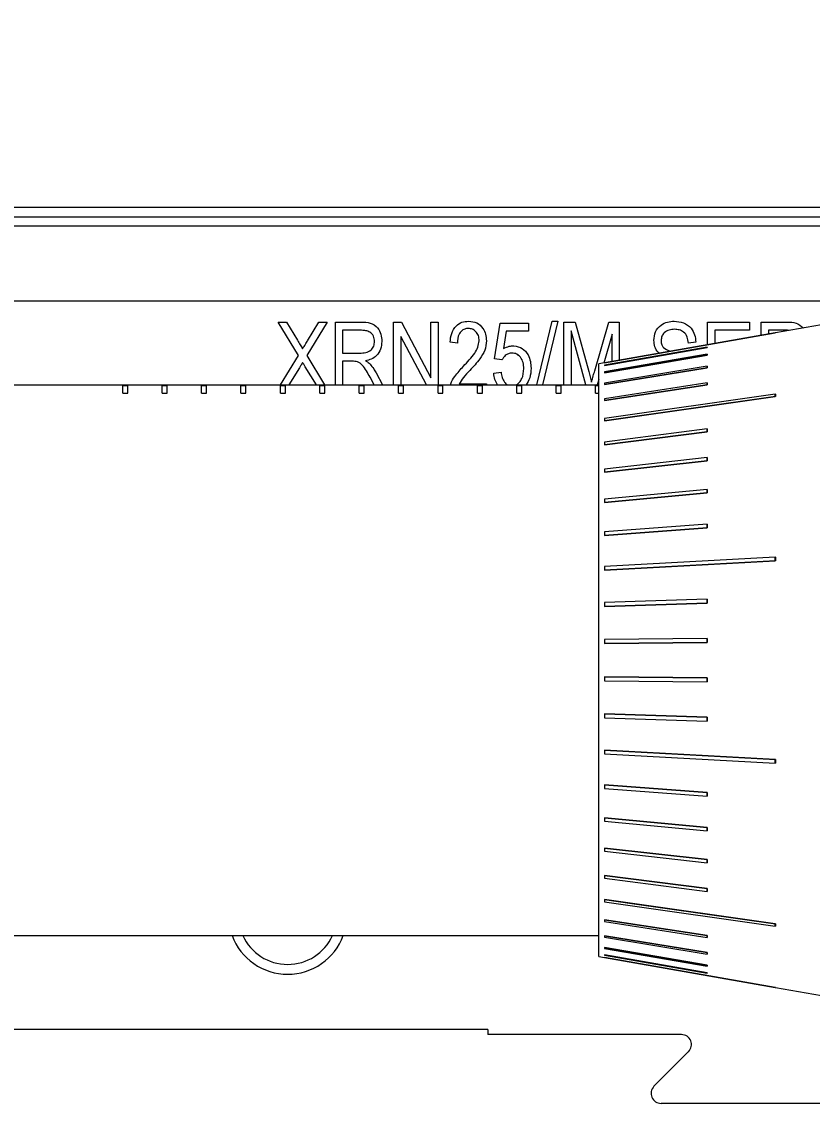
# Model space of a CAD drawing. Header units: millimetres. Extents: x 2 to 278, y 1 to 215.
# Drawn here: x 49.8 to 59.83, y 37.09 to 50.81 of the extents above; entities that cross this region are included whole.
import ezdxf

# ---------------------------------------------------------------- set-up
doc = ezdxf.new("R2010")
doc.units = ezdxf.units.MM
doc.styles.add('SLDTEXTSTYLE0', font='TXT', dxfattribs={"width": 0.75})
doc.dimstyles.new('SLDDIMSTYLE0', dxfattribs={"dimtxt": 2.116667, "dimasz": 3.175, "dimexe": 0, "dimexo": 0.0625, "dimgap": 0.529167, "dimtad": 0, "dimtih": 1, "dimtoh": 1, "dimdec": 1, "dimlfac": 2, "dimrnd": 1e-09, "dimzin": 12, "dimdsep": 46, "dimtxsty": 'SLDTEXTSTYLE0', "dimsah": 1, "dimcen": 0, "dimadec": 0, "dimazin": 3, "dimtfac": 1, "dimtdec": 1, "dimtofl": 0, "dimtmove": 0, "dimatfit": 3, "dimfxl": 1, "dimfrac": 2, "dimtolj": 1, "dimtzin": 12, "dimarcsym": 0})

# ---------------------------------------------------------------- blocks, each defined once
blk = doc.blocks.new('_D_24')
at = {"color": 8, "linetype": 'Continuous', "lineweight": 0}
for p, q in [((32.114, 46.05), (42.237, 63.583)), ((42.237, 63.583), (46.047, 63.583))]:
    blk.add_line(p, q, dxfattribs=at)
at = {"color": 8, "linetype": 'Continuous', "lineweight": 18}
blk.add_solid([(32.114, 46.05), (34.142, 48.545), (33.262, 49.053)], dxfattribs=at)
at = {"color": 8, "linetype": 'Continuous', "lineweight": 18, "char_height": 2.11667, "attachment_point": 1, "style": 'SLDTEXTSTYLE0'}
for s, insert in [('SIDE MICROMETER CLAMP', (46.841, 64.63)), ('SECURING SCREWS', (46.841, 61.267)), ('2.0mm [5/64in] HEX', (46.841, 57.904))]:
    blk.add_mtext(s, dxfattribs=dict(at, insert=insert))

msp = doc.modelspace()

# ---------------------------------------------------------------- linework, layer by layer
at = {"color": 7, "linetype": 'Continuous', "lineweight": 18}
for p, q in [((28.586, 48.458), (62.521, 48.458)), ((62.538, 48.331), (28.569, 48.331)), ((28.569, 48.22), (62.538, 48.22)), ((28.569, 47.268), (62.538, 47.268)), ((53.053, 46.998), (53.158, 46.998)), ((53.312, 46.573), (53.053, 46.998)), ((53.158, 46.998), (53.298, 46.768)), ((53.676, 46.998), (53.417, 46.572)), ((53.427, 46.761), (53.571, 46.998)), ((53.571, 46.998), (53.676, 46.998)), ((53.78, 46.998), (54.107, 46.998)), ((53.78, 46.201), (53.78, 46.998)), ((54.519, 46.998), (54.617, 46.998)), ((54.519, 46.201), (54.519, 46.998)), ((54.617, 46.998), (54.992, 46.289)), ((54.992, 46.998), (55.085, 46.998)), ((54.992, 46.289), (54.992, 46.998)), ((55.085, 46.998), (55.085, 46.201)), ((55.8, 46.531), (55.87, 46.986)), ((55.87, 46.986), (56.228, 46.986)), ((56.228, 46.986), (56.228, 46.882)), ((56.335, 46.201), (56.532, 47.009)), ((56.603, 47.009), (56.406, 46.201)), ((56.532, 47.009), (56.603, 47.009)), ((56.678, 46.998), (56.822, 46.998)), ((56.678, 46.201), (56.678, 46.998)), ((56.822, 46.998), (56.995, 46.369)), ((57.07, 46.379), (57.251, 46.998)), ((57.251, 46.998), (57.382, 46.998)), ((57.382, 46.998), (57.382, 46.512)), ((58.502, 46.998), (59.033, 46.998)), ((58.502, 46.71), (58.502, 46.998)), ((59.033, 46.998), (59.033, 46.894)), ((59.183, 46.998), (59.51, 46.998)), ((59.183, 46.83), (59.183, 46.998)), ((60.298, 47.026), (59.362, 46.861)), ((54.113, 46.894), (53.872, 46.894)), ((53.872, 46.894), (53.872, 46.605)), ((54.611, 46.817), (54.611, 46.201)), ((54.937, 46.201), (54.611, 46.817)), ((55.947, 46.882), (55.914, 46.663)), ((56.228, 46.882), (55.947, 46.882)), ((56.77, 46.885), (56.77, 46.201)), ((56.957, 46.201), (56.77, 46.885)), ((57.29, 46.843), (57.184, 46.477)), ((59.361, 46.861), (57.194, 46.479)), ((57.194, 46.479), (59.361, 46.861)), ((59.362, 46.861), (57.195, 46.479)), ((57.29, 46.496), (57.29, 46.843)), ((58.594, 46.894), (58.594, 46.726)), ((59.033, 46.894), (58.594, 46.894)), ((59.516, 46.894), (59.276, 46.894)), ((59.276, 46.894), (59.276, 46.846)), ((59.362, 46.861), (59.361, 46.861)), ((59.361, 46.861), (59.361, 46.861)), ((59.362, 46.861), (59.361, 46.861)), ((59.362, 46.861), (59.362, 46.861)), ((59.536, 46.892), (59.516, 46.894)), ((55.327, 46.732), (55.235, 46.744)), ((58.497, 46.68), (57.194, 46.453)), ((57.194, 46.446), (58.497, 46.674)), ((58.497, 46.674), (57.195, 46.446)), ((58.352, 46.744), (58.26, 46.732)), ((58.497, 46.68), (58.497, 46.674)), ((58.497, 46.674), (58.497, 46.68)), ((58.497, 46.68), (58.497, 46.68)), ((58.497, 46.674), (58.497, 46.674)), ((53.085, 46.201), (53.312, 46.573)), ((53.417, 46.572), (53.643, 46.201)), ((53.872, 46.605), (54.089, 46.605)), ((55.893, 46.518), (55.8, 46.531)), ((58.497, 46.589), (57.194, 46.367)), ((57.194, 46.354), (58.497, 46.577)), ((58.497, 46.577), (57.195, 46.354)), ((58.497, 46.589), (58.497, 46.577)), ((58.497, 46.577), (58.497, 46.589)), ((58.497, 46.589), (58.497, 46.589)), ((58.497, 46.577), (58.497, 46.577)), ((53.324, 46.419), (53.191, 46.201)), ((53.538, 46.201), (53.397, 46.432)), ((53.872, 46.501), (53.872, 46.201)), ((53.99, 46.501), (53.872, 46.501)), ((57.195, 46.479), (57.123, 46.467)), ((57.123, 44.917), (57.123, 46.467)), ((57.194, 46.479), (57.194, 46.479)), ((57.195, 46.479), (57.194, 46.479)), ((57.194, 46.453), (57.194, 46.446)), ((57.195, 46.446), (57.194, 46.446)), ((58.497, 46.437), (57.194, 46.224)), ((57.194, 46.205), (58.497, 46.419)), ((58.497, 46.419), (57.195, 46.205)), ((58.497, 46.437), (58.497, 46.419)), ((58.497, 46.419), (58.497, 46.437)), ((58.497, 46.437), (58.497, 46.437)), ((58.497, 46.419), (58.497, 46.419)), ((54.272, 46.201), (54.219, 46.299)), ((54.297, 46.352), (54.377, 46.201)), ((55.789, 46.351), (55.881, 46.363)), ((56.995, 46.369), (57.03, 46.237)), ((57.123, 46.269), (57.103, 46.201)), ((57.194, 46.367), (57.194, 46.354)), ((57.195, 46.354), (57.194, 46.354)), ((49.364, 46.201), (57.123, 46.201)), ((51.082, 46.096), (51.082, 46.194)), ((51.145, 46.194), (51.082, 46.194)), ((51.145, 46.188), (51.082, 46.188)), ((51.145, 46.096), (51.145, 46.194)), ((51.645, 46.194), (51.582, 46.194)), ((51.582, 46.096), (51.582, 46.194)), ((51.645, 46.188), (51.582, 46.188)), ((51.645, 46.096), (51.645, 46.194)), ((52.082, 46.096), (52.082, 46.194)), ((52.145, 46.194), (52.082, 46.194)), ((52.145, 46.188), (52.082, 46.188)), ((52.145, 46.096), (52.145, 46.194)), ((52.582, 46.096), (52.582, 46.194)), ((52.645, 46.194), (52.582, 46.194)), ((52.645, 46.188), (52.582, 46.188)), ((52.645, 46.096), (52.645, 46.194)), ((53.082, 46.096), (53.082, 46.194)), ((53.145, 46.194), (53.082, 46.194)), ((53.145, 46.188), (53.082, 46.188)), ((53.145, 46.096), (53.145, 46.194)), ((53.582, 46.096), (53.582, 46.194)), ((53.645, 46.194), (53.582, 46.194)), ((53.645, 46.188), (53.582, 46.188)), ((53.645, 46.096), (53.645, 46.194)), ((54.082, 46.096), (54.082, 46.194)), ((54.145, 46.194), (54.082, 46.194)), ((54.145, 46.188), (54.082, 46.188)), ((54.145, 46.096), (54.145, 46.194)), ((54.582, 46.096), (54.582, 46.194)), ((54.645, 46.194), (54.582, 46.194)), ((54.645, 46.188), (54.582, 46.188)), ((54.645, 46.096), (54.645, 46.194)), ((55.082, 46.096), (55.082, 46.194)), ((55.145, 46.194), (55.082, 46.194)), ((55.145, 46.188), (55.082, 46.188)), ((55.145, 46.096), (55.145, 46.194)), ((55.35, 46.213), (55.697, 46.213)), ((55.582, 46.096), (55.582, 46.194)), ((55.645, 46.194), (55.582, 46.194)), ((55.645, 46.188), (55.582, 46.188)), ((55.645, 46.096), (55.645, 46.194)), ((55.697, 46.213), (55.697, 46.201)), ((56.082, 46.096), (56.082, 46.194)), ((56.145, 46.194), (56.082, 46.194)), ((56.145, 46.188), (56.082, 46.188)), ((56.145, 46.096), (56.145, 46.194)), ((56.582, 46.096), (56.582, 46.194)), ((56.645, 46.194), (56.582, 46.194)), ((56.645, 46.188), (56.582, 46.188)), ((56.645, 46.096), (56.645, 46.194)), ((57.082, 46.096), (57.082, 46.194)), ((57.123, 46.194), (57.082, 46.194)), ((57.123, 46.188), (57.082, 46.188)), ((58.497, 46.226), (57.194, 46.025)), ((57.194, 46.224), (57.194, 46.205)), ((57.195, 46.205), (57.194, 46.205)), ((57.194, 46.001), (58.497, 46.202)), ((58.497, 46.202), (57.195, 46.001)), ((58.497, 46.226), (58.497, 46.202)), ((58.497, 46.202), (58.497, 46.226)), ((58.497, 46.226), (58.497, 46.226)), ((58.497, 46.202), (58.497, 46.202)), ((51.082, 46.096), (51.145, 46.096)), ((51.582, 46.096), (51.645, 46.096)), ((52.082, 46.096), (52.145, 46.096)), ((52.582, 46.096), (52.645, 46.096)), ((53.082, 46.096), (53.145, 46.096)), ((53.582, 46.096), (53.645, 46.096)), ((54.082, 46.096), (54.145, 46.096)), ((54.582, 46.096), (54.645, 46.096)), ((55.082, 46.096), (55.145, 46.096)), ((55.582, 46.096), (55.645, 46.096)), ((56.082, 46.096), (56.145, 46.096)), ((56.582, 46.096), (56.645, 46.096)), ((57.082, 46.096), (57.123, 46.096)), ((59.361, 46.083), (57.194, 45.774)), ((57.194, 45.744), (59.361, 46.053)), ((57.194, 46.025), (57.194, 46.001)), ((57.195, 46.001), (57.194, 46.001)), ((59.362, 46.053), (57.195, 45.744)), ((59.361, 46.053), (59.361, 46.083)), ((59.362, 46.083), (59.361, 46.083)), ((59.362, 46.053), (59.361, 46.053)), ((59.362, 46.083), (59.362, 46.053)), ((57.194, 45.774), (57.194, 45.744)), ((57.195, 45.744), (57.194, 45.744)), ((58.497, 45.642), (57.194, 45.475)), ((57.194, 45.44), (58.497, 45.607)), ((58.497, 45.607), (57.195, 45.44)), ((58.497, 45.642), (58.497, 45.607)), ((58.497, 45.607), (58.497, 45.642)), ((58.497, 45.642), (58.497, 45.642)), ((58.497, 45.607), (58.497, 45.607)), ((57.194, 45.475), (57.194, 45.44)), ((57.195, 45.44), (57.194, 45.44)), ((58.497, 45.278), (57.194, 45.132)), ((57.194, 45.092), (58.497, 45.239)), ((58.497, 45.239), (57.195, 45.092)), ((58.497, 45.278), (58.497, 45.239)), ((58.497, 45.239), (58.497, 45.278)), ((58.497, 45.278), (58.497, 45.278)), ((58.497, 45.239), (58.497, 45.239)), ((57.194, 45.132), (57.194, 45.092)), ((57.195, 45.092), (57.194, 45.092)), ((57.123, 38.95), (57.123, 44.917)), ((58.497, 44.873), (57.194, 44.75)), ((57.194, 44.707), (58.497, 44.83)), ((57.194, 44.75), (57.194, 44.707)), ((58.497, 44.83), (57.195, 44.707)), ((58.497, 44.873), (58.497, 44.83)), ((58.497, 44.83), (58.497, 44.873)), ((58.497, 44.873), (58.497, 44.873)), ((58.497, 44.83), (58.497, 44.83)), ((57.195, 44.707), (57.194, 44.707)), ((58.497, 44.435), (57.194, 44.337)), ((57.194, 44.291), (58.497, 44.389)), ((57.194, 44.337), (57.194, 44.291)), ((58.497, 44.389), (57.195, 44.291)), ((58.497, 44.435), (58.497, 44.389)), ((58.497, 44.435), (58.497, 44.435)), ((58.497, 44.389), (58.497, 44.435)), ((58.497, 44.389), (58.497, 44.389)), ((57.195, 44.291), (57.194, 44.291)), ((59.361, 44.016), (57.194, 43.898)), ((57.194, 43.849), (59.361, 43.968)), ((59.362, 43.968), (57.195, 43.849)), ((59.362, 44.016), (59.361, 44.016)), ((59.361, 43.968), (59.361, 44.016)), ((59.362, 43.968), (59.361, 43.968)), ((59.362, 44.016), (59.362, 43.968)), ((57.194, 43.898), (57.194, 43.849)), ((57.195, 43.849), (57.194, 43.849)), ((58.497, 43.483), (57.194, 43.44)), ((57.194, 43.44), (57.194, 43.39)), ((57.194, 43.39), (58.497, 43.433)), ((57.195, 43.39), (57.194, 43.39)), ((58.497, 43.433), (57.195, 43.39)), ((58.497, 43.483), (58.497, 43.433)), ((58.497, 43.433), (58.497, 43.483)), ((58.497, 43.483), (58.497, 43.483)), ((58.497, 43.433), (58.497, 43.433)), ((58.497, 42.985), (57.194, 42.971)), ((57.194, 42.971), (57.194, 42.92)), ((58.497, 42.985), (58.497, 42.934)), ((58.497, 42.934), (58.497, 42.985)), ((58.497, 42.985), (58.497, 42.985)), ((57.194, 42.92), (58.497, 42.934)), ((57.195, 42.92), (57.194, 42.92)), ((58.497, 42.934), (57.195, 42.92)), ((58.497, 42.934), (58.497, 42.934)), ((57.194, 42.497), (57.194, 42.446)), ((58.497, 42.483), (57.194, 42.497)), ((57.195, 42.497), (57.194, 42.497)), ((57.194, 42.446), (58.497, 42.432)), ((57.195, 42.497), (58.497, 42.483)), ((58.497, 42.483), (58.497, 42.432)), ((58.497, 42.432), (58.497, 42.483)), ((58.497, 42.483), (58.497, 42.483)), ((58.497, 42.432), (58.497, 42.432)), ((57.194, 42.027), (57.194, 41.977)), ((58.497, 41.984), (57.194, 42.027)), ((57.195, 42.027), (57.194, 42.027)), ((57.195, 42.027), (58.497, 41.984)), ((57.194, 41.977), (58.497, 41.934)), ((58.497, 41.984), (58.497, 41.934)), ((58.497, 41.984), (58.497, 41.984)), ((58.497, 41.934), (58.497, 41.984)), ((58.497, 41.934), (58.497, 41.934)), ((59.361, 41.449), (57.194, 41.567)), ((57.194, 41.567), (57.194, 41.519)), ((57.195, 41.567), (57.194, 41.567)), ((57.194, 41.519), (59.361, 41.401)), ((57.195, 41.567), (59.362, 41.449)), ((59.361, 41.401), (59.361, 41.449)), ((59.362, 41.449), (59.361, 41.449)), ((59.362, 41.449), (59.362, 41.401)), ((59.362, 41.401), (59.361, 41.401)), ((57.194, 41.126), (57.194, 41.08)), ((58.497, 41.028), (57.194, 41.126)), ((57.195, 41.126), (57.194, 41.126)), ((57.194, 41.08), (58.497, 40.982)), ((57.195, 41.126), (58.497, 41.028)), ((58.497, 41.028), (58.497, 40.982)), ((58.497, 40.982), (58.497, 41.028)), ((58.497, 41.028), (58.497, 41.028)), ((58.497, 40.982), (58.497, 40.982)), ((57.194, 40.709), (57.194, 40.666)), ((58.497, 40.586), (57.194, 40.709)), ((57.195, 40.709), (57.194, 40.709)), ((57.194, 40.666), (58.497, 40.543)), ((57.195, 40.709), (58.497, 40.586)), ((58.497, 40.586), (58.497, 40.543)), ((58.497, 40.586), (58.497, 40.586)), ((58.497, 40.543), (58.497, 40.586)), ((58.497, 40.543), (58.497, 40.543)), ((57.194, 40.324), (57.194, 40.285)), ((58.497, 40.178), (57.194, 40.324)), ((57.195, 40.324), (57.194, 40.324)), ((57.194, 40.285), (58.497, 40.139)), ((57.195, 40.324), (58.497, 40.178)), ((58.497, 40.178), (58.497, 40.139)), ((58.497, 40.139), (58.497, 40.178)), ((58.497, 40.178), (58.497, 40.178)), ((58.497, 40.139), (58.497, 40.139)), ((57.194, 39.977), (57.194, 39.942)), ((58.497, 39.81), (57.194, 39.977)), ((57.195, 39.977), (57.194, 39.977)), ((57.194, 39.942), (58.497, 39.775)), ((57.195, 39.977), (58.497, 39.81)), ((58.497, 39.81), (58.497, 39.775)), ((58.497, 39.775), (58.497, 39.81)), ((58.497, 39.81), (58.497, 39.81)), ((57.194, 39.673), (57.194, 39.643)), ((57.195, 39.673), (57.194, 39.673)), ((58.497, 39.775), (58.497, 39.775)), ((57.194, 39.416), (57.194, 39.392)), ((58.497, 39.215), (57.194, 39.416)), ((57.195, 39.416), (57.194, 39.416)), ((57.194, 39.392), (58.497, 39.191)), ((57.195, 39.416), (58.497, 39.215)), ((59.361, 39.334), (59.361, 39.364)), ((59.362, 39.364), (59.361, 39.364)), ((59.362, 39.334), (59.361, 39.334)), ((59.362, 39.364), (59.362, 39.334)), ((49.364, 39.216), (57.123, 39.216)), ((57.194, 39.212), (57.194, 39.193)), ((58.497, 38.998), (57.194, 39.212)), ((57.195, 39.212), (57.194, 39.212)), ((57.194, 39.193), (58.497, 38.98)), ((57.195, 39.212), (58.497, 38.998)), ((58.497, 39.215), (58.497, 39.191)), ((58.497, 39.191), (58.497, 39.215)), ((58.497, 39.215), (58.497, 39.215)), ((58.497, 39.191), (58.497, 39.191)), ((57.194, 39.062), (57.194, 39.05)), ((58.497, 38.84), (57.194, 39.062)), ((57.195, 39.062), (57.194, 39.062)), ((57.194, 39.05), (58.497, 38.827)), ((57.195, 39.062), (58.497, 38.84)), ((58.497, 38.998), (58.497, 38.98)), ((58.497, 38.98), (58.497, 38.998)), ((58.497, 38.998), (58.497, 38.998)), ((58.497, 38.98), (58.497, 38.98)), ((57.123, 38.95), (57.195, 38.938)), ((57.195, 38.971), (57.194, 38.971)), ((58.497, 38.743), (57.194, 38.971)), ((57.194, 38.971), (57.194, 38.964)), ((57.194, 38.964), (58.497, 38.736)), ((57.194, 38.938), (59.361, 38.556)), ((57.195, 38.938), (57.194, 38.938)), ((59.361, 38.556), (57.194, 38.938)), ((57.194, 38.938), (57.194, 38.938)), ((57.195, 38.971), (58.497, 38.743)), ((57.195, 38.938), (59.362, 38.556)), ((58.497, 38.84), (58.497, 38.827)), ((58.497, 38.827), (58.497, 38.84)), ((58.497, 38.84), (58.497, 38.84)), ((58.497, 38.827), (58.497, 38.827)), ((58.497, 38.743), (58.497, 38.736)), ((58.497, 38.743), (58.497, 38.743)), ((58.497, 38.736), (58.497, 38.743)), ((58.497, 38.736), (58.497, 38.736)), ((59.361, 38.556), (59.362, 38.556)), ((59.362, 38.556), (59.361, 38.556)), ((59.361, 38.556), (59.361, 38.556)), ((59.362, 38.556), (60.298, 38.39)), ((59.362, 38.556), (59.362, 38.556)), ((55.714, 38.022), (35.394, 38.022)), ((55.714, 38.022), (55.714, 37.958)), ((58.171, 37.958), (55.714, 37.958)), ((57.822, 37.302), (58.261, 37.742)), ((62.538, 37.085), (57.912, 37.085))]:
    msp.add_line(p, q, dxfattribs=at)
at = {"color": 7, "linetype": 'Continuous', "lineweight": 18, "flags": 128}
for points in [[(59.361, 39.364), (57.429, 39.639), (57.194, 39.673)], [(57.195, 39.673), (57.543, 39.623), (59.362, 39.364)], [(57.194, 39.643), (57.429, 39.609), (59.361, 39.334)]]:
    msp.add_lwpolyline(points, dxfattribs=at)
at = {"color": 7, "linetype": 'Continuous', "lineweight": 18}
for centre, radius, start, end in [((53.174, 39.473), 0.75, 200.0472, 339.9528), ((53.174, 39.473), 0.625, 204.2898, 335.7102), ((58.171, 37.831), 0.127, 315, 90), ((57.912, 37.212), 0.127, 135, 270)]:
    msp.add_arc(centre, radius, start, end, dxfattribs=at)
for points, knots in [([(54.107, 46.998), (54.146, 46.998), (54.223, 46.997), (54.318, 46.935), (54.362, 46.844), (54.367, 46.783), (54.369, 46.753)], [0, 0, 0, 0, 0.281472, 0.55823, 0.77891, 1, 1, 1, 1]), ([(55.235, 46.744), (55.239, 46.781), (55.248, 46.855), (55.301, 46.948), (55.383, 47.002), (55.442, 47.007), (55.471, 47.009)], [0, 0, 0, 0, 0.28092, 0.560105, 0.779774, 1, 1, 1, 1]), ([(55.471, 47.009), (55.507, 47.006), (55.579, 47), (55.651, 46.926), (55.69, 46.844), (55.694, 46.788), (55.697, 46.76)], [0, 0, 0, 0, 0.279693, 0.558261, 0.779102, 1, 1, 1, 1]), ([(57.821, 46.766), (57.825, 46.803), (57.832, 46.878), (57.903, 46.962), (57.991, 47.004), (58.049, 47.008), (58.079, 47.009)], [0, 0, 0, 0, 0.279697, 0.558854, 0.77913, 1, 1, 1, 1]), ([(58.079, 47.009), (58.119, 47.006), (58.199, 46.999), (58.294, 46.931), (58.343, 46.838), (58.349, 46.775), (58.352, 46.744)], [0, 0, 0, 0, 0.2801553, 0.5590638, 0.7792847, 1, 1, 1, 1]), ([(59.51, 46.998), (59.55, 46.998), (59.628, 46.999), (59.688, 46.949), (59.718, 46.924)], [0, 0, 0, 0, 0.507406, 1, 1, 1, 1]), ([(54.276, 46.752), (54.274, 46.776), (54.27, 46.822), (54.224, 46.872), (54.167, 46.891), (54.131, 46.893), (54.113, 46.894)], [0, 0, 0, 0, 0.279816, 0.558243, 0.778758, 1, 1, 1, 1]), ([(55.468, 46.917), (55.452, 46.916), (55.419, 46.913), (55.377, 46.885), (55.334, 46.827), (55.33, 46.772), (55.327, 46.732)], [0, 0, 0, 0, 0.186999, 0.373859, 0.561031, 1, 1, 1, 1]), ([(55.604, 46.762), (55.603, 46.784), (55.599, 46.827), (55.565, 46.879), (55.519, 46.912), (55.485, 46.915), (55.468, 46.917)], [0, 0, 0, 0, 0.280425, 0.559943, 0.779929, 1, 1, 1, 1]), ([(58.082, 46.906), (58.059, 46.904), (58.012, 46.902), (57.953, 46.87), (57.918, 46.819), (57.915, 46.782), (57.913, 46.764)], [0, 0, 0, 0, 0.280929, 0.559977, 0.779752, 1, 1, 1, 1]), ([(58.26, 46.732), (58.256, 46.758), (58.249, 46.81), (58.206, 46.873), (58.144, 46.902), (58.103, 46.904), (58.082, 46.906)], [0, 0, 0, 0, 0.280757, 0.5593, 0.779211, 1, 1, 1, 1]), ([(53.298, 46.768), (53.31, 46.748), (53.332, 46.712), (53.354, 46.676), (53.364, 46.66)], [0, 0, 0, 0, 0.56, 1, 1, 1, 1]), ([(53.364, 46.66), (53.376, 46.679), (53.397, 46.713), (53.418, 46.746), (53.427, 46.761)], [0, 0, 0, 0, 0.559996, 1, 1, 1, 1]), ([(54.089, 46.605), (54.115, 46.606), (54.165, 46.606), (54.232, 46.636), (54.271, 46.692), (54.275, 46.732), (54.276, 46.752)], [0, 0, 0, 0, 0.281468, 0.559882, 0.779719, 1, 1, 1, 1]), ([(54.369, 46.753), (54.366, 46.72), (54.362, 46.653), (54.31, 46.572), (54.237, 46.525), (54.187, 46.513), (54.161, 46.507)], [0, 0, 0, 0, 0.28019, 0.559144, 0.779314, 1, 1, 1, 1]), ([(55.405, 46.439), (55.43, 46.465), (55.48, 46.518), (55.545, 46.595), (55.592, 46.677), (55.6, 46.734), (55.604, 46.762)], [0, 0, 0, 0, 0.280457, 0.56079, 0.78073, 1, 1, 1, 1]), ([(55.697, 46.76), (55.692, 46.719), (55.683, 46.637), (55.601, 46.511), (55.531, 46.433), (55.487, 46.385)], [0, 0, 0, 0, 0.279141, 0.559078, 1, 1, 1, 1]), ([(55.914, 46.663), (55.937, 46.674), (55.979, 46.694), (56.025, 46.697), (56.045, 46.698)], [0, 0, 0, 0, 0.559795, 1, 1, 1, 1]), ([(56.045, 46.698), (56.083, 46.69), (56.157, 46.676), (56.226, 46.59), (56.258, 46.5), (56.261, 46.441), (56.262, 46.412)], [0, 0, 0, 0, 0.277748, 0.557669, 0.77863, 1, 1, 1, 1]), ([(57.893, 46.602), (57.887, 46.606), (57.858, 46.625), (57.829, 46.685), (57.824, 46.739), (57.821, 46.766)], [0, 0, 0, 0, 0.112508, 0.555919, 1, 1, 1, 1]), ([(57.913, 46.764), (57.914, 46.745), (57.916, 46.712), (57.934, 46.685), (57.942, 46.674)], [0, 0, 0, 0, 0.560374, 1, 1, 1, 1]), ([(57.942, 46.674), (57.967, 46.658), (57.996, 46.638), (58.03, 46.629), (58.036, 46.628)], [0, 0, 0, 0, 0.8190328, 1, 1, 1, 1]), ([(56.02, 46.605), (56.005, 46.604), (55.974, 46.6), (55.926, 46.572), (55.906, 46.538), (55.893, 46.518)], [0, 0, 0, 0, 0.280168, 0.560772, 1, 1, 1, 1]), ([(56.17, 46.407), (56.169, 46.433), (56.166, 46.485), (56.134, 46.552), (56.082, 46.598), (56.04, 46.603), (56.02, 46.605)], [0, 0, 0, 0, 0.2810318, 0.5605861, 0.780389, 1, 1, 1, 1]), ([(53.364, 46.486), (53.357, 46.473), (53.343, 46.451), (53.33, 46.429), (53.324, 46.419)], [0, 0, 0, 0, 0.56001, 1, 1, 1, 1]), ([(53.397, 46.432), (53.391, 46.442), (53.38, 46.46), (53.369, 46.478), (53.364, 46.486)], [0, 0, 0, 0, 0.56, 1, 1, 1, 1]), ([(54.219, 46.299), (54.204, 46.326), (54.175, 46.379), (54.13, 46.451), (54.063, 46.5), (54.015, 46.501), (53.99, 46.501)], [0, 0, 0, 0, 0.281009, 0.561367, 0.779936, 1, 1, 1, 1]), ([(54.161, 46.507), (54.173, 46.501), (54.194, 46.489), (54.211, 46.473), (54.219, 46.466)], [0, 0, 0, 0, 0.560147, 1, 1, 1, 1]), ([(54.219, 46.466), (54.235, 46.446), (54.264, 46.41), (54.287, 46.37), (54.297, 46.352)], [0, 0, 0, 0, 0.559973, 1, 1, 1, 1]), ([(55.241, 46.201), (55.242, 46.205), (55.25, 46.245), (55.307, 46.329), (55.368, 46.397), (55.405, 46.439)], [0, 0, 0, 0, 0.047526, 0.417622, 1, 1, 1, 1]), ([(56.066, 46.201), (56.067, 46.201), (56.087, 46.205), (56.116, 46.235), (56.162, 46.299), (56.167, 46.362), (56.17, 46.407)], [0, 0, 0, 0, 0.019342, 0.244665, 0.470409, 1, 1, 1, 1]), ([(56.262, 46.412), (56.26, 46.37), (56.256, 46.294), (56.217, 46.229), (56.199, 46.201)], [0, 0, 0, 0, 0.555272, 1, 1, 1, 1]), ([(55.487, 46.385), (55.458, 46.356), (55.406, 46.303), (55.367, 46.24), (55.35, 46.213)], [0, 0, 0, 0, 0.560646, 1, 1, 1, 1]), ([(55.835, 46.201), (55.823, 46.223), (55.798, 46.27), (55.792, 46.323), (55.789, 46.351)], [0, 0, 0, 0, 0.474776, 1, 1, 1, 1]), ([(55.881, 46.363), (55.885, 46.34), (55.892, 46.296), (55.92, 46.24), (55.951, 46.206), (55.971, 46.201), (55.973, 46.201)], [0, 0, 0, 0, 0.3463264, 0.691299, 0.9621891, 1, 1, 1, 1]), ([(57.03, 46.237), (57.037, 46.263), (57.05, 46.311), (57.064, 46.358), (57.07, 46.379)], [0, 0, 0, 0, 0.559995, 1, 1, 1, 1])]:
    msp.add_open_spline(points, degree=3, knots=knots, dxfattribs=at)

# ---------------------------------------------------------------- dimensions: what is measured, and where the dimension line sits
at = {"color": 8, "linetype": 'Continuous', "lineweight": 18}
dim = msp.add_diameter_dim_2p(p1=(31.057, 44.218), p2=(32.114, 46.05), text='SIDE MICROMETER CLAMP\\PSECURING SCREWS\\P2.0mm [5/64in] HEX', dimstyle='SLDDIMSTYLE0', override={"dimpost": '<>'}, dxfattribs=at)
dim.commit()
dim.dimension.update_dxf_attribs({"geometry": '_D_24', "text_midpoint": (64.543, 63.583), "dimtype": 163})

doc.saveas('drawing.dxf')
